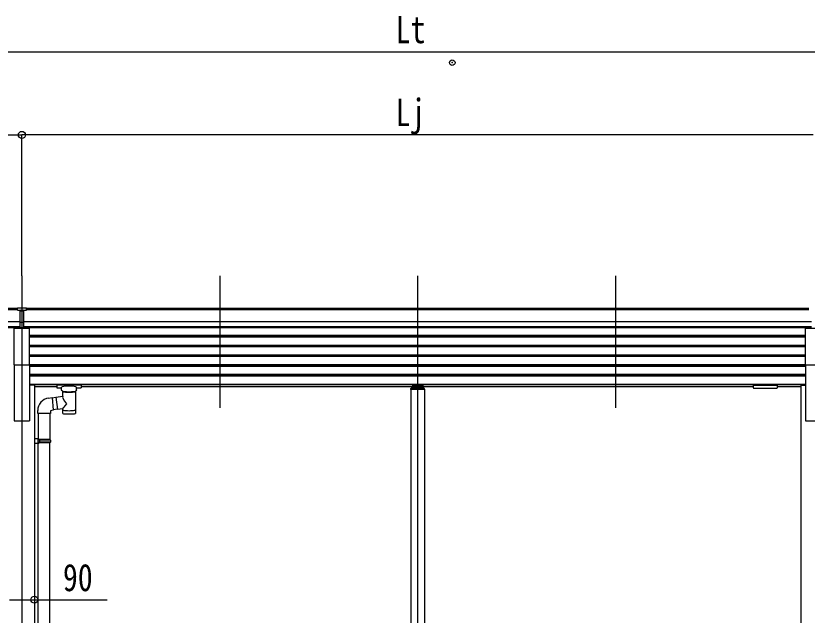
# Model space of a CAD drawing. Units: millimetres, scale not verified. Extents: x -12615 to 12615, y -8910 to 8910.
# Drawn here: x -3436 to -572, y -3869 to -1701 of the extents above; entities that cross this region are included whole.
import ezdxf
from ezdxf.enums import TextEntityAlignment as Align

# ---------------------------------------------------------------- set-up
doc = ezdxf.new("R2010")
doc.units = ezdxf.units.MM
doc.header["$LTSCALE"] = 40
doc.header["$PDMODE"] = 32
doc.header["$PDSIZE"] = 20
for name, color, linetype in [('0-3_YKK_12', 2, 'Continuous'), ('0-4_YKK_13', 4, 'Continuous'), ('0-5_YKK_A1', 4, 'Continuous'), ('0-6_YKK_D', 6, 'Continuous')]:
    doc.layers.add(name, color=color, linetype=linetype)
doc.styles.add('ＭＳ ゴシック', font='')
doc.styles.get('ＭＳ ゴシック').set_extended_font_data('MS Gothic')

msp = doc.modelspace()

# ---------------------------------------------------------------- linework, layer by layer
at = {"layer": '0-3_YKK_12'}
for p, q in [((-2698.01, -2640.91), (-2698.01, -3118.43)), ((-1982.01, -2640.91), (-1982.01, -3118.43)), ((-1266.01, -2640.91), (-1266.01, -3118.43)), ((-1982.01, -3045.33), (-1982.01, -5472.18))]:
    msp.add_line(p, q, dxfattribs=at)
msp.add_lwpolyline([(-3414.01, -2640.91), (-3414.01, -5565.32), (-3414.01, -5815.32)], dxfattribs=at)
at = {"layer": '0-4_YKK_13'}
for p, q in [((-3430.51, -2765.33), (-3430.51, -2757.49)), ((-3430.51, -2765.33), (-3420.51, -2765.33)), ((-3414.01, -2766.15), (-3420.51, -2765.75)), ((-3420.51, -2767.33), (-3407.51, -2767.33)), ((-3407.51, -2765.81), (-3414, -2766.13)), ((-3407.51, -2828.96), (-3407.51, -2763.69)), ((-3420.51, -2808.85), (-3414.01, -2809.02)), ((-3420.51, -2827.9), (-3414.01, -2828.3)), ((-3414.01, -2809.02), (-3407.51, -2808.85)), ((-3414.01, -2828.3), (-3407.51, -2827.9)), ((-3386.51, -2962.75), (-3386.51, -2830.95)), ((-3441.51, -2962.75), (-3386.51, -2962.75)), ((-577.51, -2962.75), (-522.51, -2962.75)), ((-3287.01, -3035.6), (-3287.01, -3046.36)), ((-3202.01, -3034.94), (-3285.01, -3034.94)), ((-3200.01, -3035.6), (-3200.01, -3046.36)), ((-3200.01, -3035.8), (-3200.01, -3037.34)), ((-767.01, -3035.6), (-767.01, -3046.36)), ((-767.01, -3035.8), (-767.01, -3037.34)), ((-765.01, -3034.94), (-682.01, -3034.94)), ((-680.01, -3035.6), (-680.01, -3046.36)), ((-3202.01, -3037.12), (-3285.01, -3037.12)), ((-3270.51, -3047.03), (-3285.01, -3047.03)), ((-3270.51, -3053.84), (-3270.51, -3043.56)), ((-3266.41, -3075.91), (-3266.41, -3058.32)), ((-3220.61, -3058.34), (-3220.59, -3138.63)), ((-3216.51, -3053.84), (-3216.51, -3043.56)), ((-3202.01, -3047.03), (-3216.51, -3047.03)), ((-2007.51, -3050.82), (-2007.51, -3052.32)), ((-1956.51, -3052.32), (-2007.51, -3052.32)), ((-1958.01, -3049.32), (-2006.01, -3049.32)), ((-2004.51, -3044.86), (-2004.51, -3049.32)), ((-2002.01, -3042.28), (-2000.51, -3042.28)), ((-2002.01, -3044.8), (-2002.01, -3049.32)), ((-2002.01, -3044.8), (-2000.51, -3044.8)), ((-2002.01, -3046.69), (-1962.01, -3046.69)), ((-1963.51, -3036.37), (-2000.51, -3036.37)), ((-2000.51, -3036.37), (-2000.51, -3044.8)), ((-2000.51, -3038.85), (-1963.51, -3038.85)), ((-1997.91, -3041.29), (-1997.91, -3041.77)), ((-1994.46, -3043.17), (-1994.46, -3043.51)), ((-1992.5, -3042.85), (-1992.5, -3043.18)), ((-1992.01, -3041.94), (-1992.01, -3044.62)), ((-1991.52, -3042.85), (-1991.52, -3043.18)), ((-1989.56, -3043.51), (-1989.56, -3043.17)), ((-1986.11, -3041.29), (-1986.11, -3041.77)), ((-1977.91, -3041.29), (-1977.91, -3041.77)), ((-1974.46, -3043.17), (-1974.46, -3043.51)), ((-1972.5, -3042.85), (-1972.5, -3043.18)), ((-1972.01, -3041.94), (-1972.01, -3044.62)), ((-1971.52, -3042.85), (-1971.52, -3043.18)), ((-1969.56, -3043.51), (-1969.56, -3043.17)), ((-1966.11, -3041.29), (-1966.11, -3041.77)), ((-1963.51, -3036.37), (-1963.51, -3044.8)), ((-1963.51, -3042.28), (-1962.01, -3042.28)), ((-1963.51, -3044.8), (-1962.01, -3044.8)), ((-1962.01, -3044.8), (-1962.01, -3049.32)), ((-1959.51, -3049.32), (-1959.51, -3044.86)), ((-1956.51, -3050.82), (-1956.51, -3052.32)), ((-765.01, -3037.12), (-682.01, -3037.12)), ((-765.01, -3047.03), (-682.01, -3047.03)), ((-3317.37, -3083.38), (-3304.85, -3081.82)), ((-3291.34, -3081.69), (-3304.68, -3083.76)), ((-3291.63, -3079.82), (-3266.41, -3075.9)), ((-3291.63, -3079.82), (-3284.61, -3125.08)), ((-3356.77, -3139.39), (-3356.77, -3128.47)), ((-3310.77, -3139.39), (-3356.77, -3139.39)), ((-3354.81, -3139.39), (-3354.81, -3230.69)), ((-3312.81, -3139.39), (-3312.81, -3233.25)), ((-3284.9, -3123.2), (-3301.01, -3125.7)), ((-3266.41, -3122.25), (-3284.61, -3125.08)), ((-3266.42, -3138.63), (-3266.41, -3122)), ((-3352.81, -3230.75), (-3368.81, -3230.28)), ((-3368.81, -3230.28), (-3368.81, -3248.22)), ((-3352.81, -3232.75), (-3354.81, -3232.75)), ((-3311.81, -3233.25), (-3354.81, -3233.25)), ((-3310.81, -3235.25), (-3354.81, -3235.25)), ((-3352.81, -3232.75), (-3352.81, -3230.75)), ((-3350.33, -3235.25), (-3349.9, -3233.25)), ((-3310.81, -3235.25), (-3311.81, -3233.25)), ((-3310.81, -3235.25), (-3310.81, -3243.25)), ((-3352.81, -3247.75), (-3368.81, -3248.22)), ((-3310.81, -3243.25), (-3354.81, -3243.25)), ((-3311.81, -3245.25), (-3354.81, -3245.25)), ((-3354.81, -4089.94), (-3354.81, -3247.8)), ((-3352.81, -3247.75), (-3352.81, -3245.75)), ((-3312.81, -4092.5), (-3312.81, -3245.25)), ((-3310.81, -3243.25), (-3311.81, -3245.25))]:
    msp.add_line(p, q, dxfattribs=at)
for points in [[(-3430.51, -2757.49), (-3412.51, -2757.33), (-3397.51, -2757.47)], [(-3407.51, -2828.96), (-3414.01, -2829.36), (-3420.51, -2828.96), (-3420.51, -2763.62)], [(-3407.51, -2765.29), (-3397.51, -2765.2), (-3397.51, -2757.47)], [(-3441.51, -2962.75), (-3441.51, -2830.95), (-3386.51, -2830.95)], [(-3407.51, -2809.96), (-3410.76, -2810.04), (-3414.01, -2810.12), (-3417.25, -2810.04), (-3420.51, -2809.96)], [(-577.51, -2962.75), (-577.51, -2830.95), (-522.51, -2830.95)], [(-3285.01, -3034.94), (-3285.36, -3034.94), (-3285.89, -3034.97), (-3286.34, -3035.02), (-3286.64, -3035.1), (-3286.81, -3035.2), (-3286.93, -3035.34), (-3287, -3035.51), (-3287.01, -3035.6)], [(-3200.01, -3035.6), (-3200.04, -3035.41), (-3200.13, -3035.27), (-3200.23, -3035.18), (-3200.33, -3035.12), (-3200.45, -3035.07), (-3200.74, -3035.01), (-3201.23, -3034.96), (-3201.77, -3034.94), (-3202.01, -3034.94)], [(-767.01, -3035.6), (-766.97, -3035.41), (-766.89, -3035.27), (-766.79, -3035.18), (-766.69, -3035.12), (-766.57, -3035.07), (-766.27, -3035.01), (-765.78, -3034.96), (-765.24, -3034.94), (-765.01, -3034.94)], [(-682.01, -3034.94), (-681.65, -3034.94), (-681.12, -3034.97), (-680.67, -3035.02), (-680.37, -3035.1), (-680.2, -3035.2), (-680.08, -3035.34), (-680.01, -3035.51), (-680.01, -3035.6)], [(-3285.01, -3047.03), (-3285.36, -3047.02), (-3285.89, -3047), (-3286.34, -3046.95), (-3286.64, -3046.87), (-3286.81, -3046.77), (-3286.93, -3046.63), (-3287, -3046.45), (-3287.01, -3046.36)], [(-3266.41, -3058.32), (-3266.64, -3058.23), (-3268, -3057.5), (-3269.11, -3056.65), (-3269.86, -3055.78), (-3270.33, -3054.88), (-3270.5, -3054)], [(-3216.55, -3053.78), (-3216.52, -3054.13), (-3216.77, -3055.09), (-3217.29, -3055.97), (-3218.09, -3056.81), (-3219.21, -3057.61), (-3220.61, -3058.34)], [(-3200.01, -3046.36), (-3200.04, -3046.56), (-3200.13, -3046.7), (-3200.23, -3046.79), (-3200.33, -3046.85), (-3200.45, -3046.9), (-3200.74, -3046.96), (-3201.23, -3047), (-3201.77, -3047.03), (-3202.01, -3047.03)], [(-1993.48, -3043.41), (-1993.29, -3043.43), (-1993.21, -3043.44), (-1993.1, -3043.44), (-1992.93, -3043.43), (-1992.78, -3043.4), (-1992.66, -3043.36), (-1992.57, -3043.31), (-1992.52, -3043.25)], [(-1991.5, -3043.25), (-1991.44, -3043.31), (-1991.35, -3043.36), (-1991.23, -3043.4), (-1991.08, -3043.43), (-1990.91, -3043.44), (-1990.8, -3043.44), (-1990.73, -3043.43), (-1990.54, -3043.41)], [(-1973.48, -3043.41), (-1973.29, -3043.43), (-1973.21, -3043.44), (-1973.1, -3043.44), (-1972.93, -3043.43), (-1972.78, -3043.4), (-1972.66, -3043.36), (-1972.57, -3043.31), (-1972.52, -3043.25)], [(-1971.5, -3043.25), (-1971.44, -3043.31), (-1971.35, -3043.36), (-1971.23, -3043.4), (-1971.08, -3043.43), (-1970.91, -3043.44), (-1970.8, -3043.44), (-1970.73, -3043.43), (-1970.54, -3043.41)], [(-767.01, -3046.36), (-766.97, -3046.56), (-766.89, -3046.7), (-766.79, -3046.79), (-766.69, -3046.85), (-766.57, -3046.9), (-766.27, -3046.96), (-765.78, -3047), (-765.24, -3047.03), (-765.01, -3047.03)], [(-682.01, -3047.03), (-681.65, -3047.02), (-681.12, -3047), (-680.67, -3046.95), (-680.37, -3046.87), (-680.2, -3046.77), (-680.08, -3046.63), (-680.01, -3046.45), (-680.01, -3046.36)], [(-3304.85, -3081.82), (-3300.84, -3127.64), (-3310.77, -3129.39), (-3310.77, -3139.39)], [(-3352.81, -3245.75), (-3354.81, -3245.75), (-3354.81, -3232.75)], [(-3350.33, -3235.25), (-3350.33, -3243.25), (-3349.9, -3245.25)]]:
    msp.add_lwpolyline(points, dxfattribs=at)
for centre, radius, start, end in [((-2006.01, -3050.82), 1.5, 90, 180), ((-1958.01, -3050.82), 1.5, 0, 90), ((-3310.86, -3128.82), 45.91, 98.14944, 179.55845)]:
    msp.add_arc(centre, radius, start, end, dxfattribs=at)
for centre, major_axis, ratio, start_param, end_param in [((-3389.43, -2767.64), (24.57, -1.51), 0.121868, 3.1422238, 3.1491027), ((-3285.01, -3037.34), (-2, 0), 0.109601, 4.712389, 6.2831853), ((-3243.51, -3043.56), (-27, 0), 0.122176, 3.1415927, 6.2831853), ((-3254.51, -3053.84), (-16, 0), 0.361356, 0, 0.0194874), ((-3243.49, -3058.79), (-22.92, 0.42), 0.07247, 0.0008089, 1.5716053), ((-3243.49, -3060.41), (-22.92, 0.42), 0.07247, 0.0008089, 1.5716053), ((-3243.52, -3058.79), (22.91, 0.42), 0.072511, 4.711586, 6.2823824), ((-3243.52, -3060.41), (22.91, 0.42), 0.072511, 4.711586, 6.2823824), ((-3202.01, -3037.34), (-2, 0), 0.109601, 3.1415927, 4.712389), ((-2002.01, -3044.86), (0, 2.57), 0.97237, 6.2831853, 7.8539816), ((-1992.01, -3041.29), (5.9, 0), 0.342073, 0, 3.1415927), ((-1992.01, -3036), (8.02, 0), 0.939674, 4.4018361, 4.5279947), ((-1992.01, -3036.34), (8.02, 0), 0.939674, 4.4018361, 4.5279947), ((-1992.01, -3035.33), (8.02, 0), 0.939674, 4.6512338, 4.7735441), ((-1992.01, -3036), (-8.02, 0), 0.939674, 1.7551906, 1.8813492), ((-1992.01, -3036.34), (-8.02, 0), 0.939674, 1.7551906, 1.8813492), ((-1972.01, -3041.29), (5.9, 0), 0.342073, 0, 3.1415927), ((-1972.01, -3036), (8.02, 0), 0.939674, 4.4018361, 4.5279947), ((-1972.01, -3036.34), (8.02, 0), 0.939674, 4.4018361, 4.5279947), ((-1972.01, -3035.33), (8.02, 0), 0.939674, 4.6512338, 4.7735441), ((-1972.01, -3036), (-8.02, 0), 0.939674, 1.7551906, 1.8813492), ((-1972.01, -3036.34), (-8.02, 0), 0.939674, 1.7551906, 1.8813492), ((-1962.01, -3044.86), (0, 2.57), 0.97237, 4.712389, 6.2831853), ((-765.01, -3037.34), (2, 0), 0.109601, 1.5707963, 3.1415927), ((-682.01, -3037.34), (2, 0), 0.109601, 0, 1.5707963), ((-3243.51, -3102.45), (22.81, -26.62), 0.234429, 3.1563334, 4.5976381), ((-3246.06, -3099.8), (-20.32, -22.25), 0.045535, 4.9756507, 6.2441899), ((-3243.51, -3138.63), (-22.92, 0), 0.101955, 6.2829723, 9.4248207), ((-3243.51, -3126.19), (-22.91, 0), 0.122865, 6.2831853, 9.424778)]:
    msp.add_ellipse(centre, major_axis=major_axis, ratio=ratio, start_param=start_param, end_param=end_param, dxfattribs=at)
for centre in [(-1992.01, -3041.77), (-1972.01, -3041.77)]:
    msp.add_ellipse(centre, major_axis=(5.9, 0), ratio=0.342073, dxfattribs=at)
at = {"layer": '0-5_YKK_A1'}
for p, q in [((-3430.51, -2758.9), (-6271.51, -2758.9)), ((-3430.51, -2764.12), (-6271.51, -2764.12)), ((-3407.51, -2764.12), (-3407.51, -2764.12)), ((-566.51, -2758.9), (-3397.51, -2758.9)), ((-566.51, -2764.12), (-3397.51, -2764.12)), ((-3420.51, -2807.65), (-6271.51, -2807.65)), ((-3420.51, -2825.5), (-6271.51, -2825.5)), ((-3420.51, -2828.75), (-6271.51, -2828.75)), ((-556.51, -2807.65), (-3407.51, -2807.65)), ((-556.51, -2825.5), (-3407.51, -2825.5)), ((-556.51, -2828.75), (-3407.51, -2828.75)), ((-577.51, -2857.6), (-3386.51, -2857.6)), ((-577.51, -2859.1), (-3386.51, -2859.1)), ((-577.51, -2863.42), (-3386.51, -2863.42)), ((-577.51, -2892.69), (-3386.51, -2892.69)), ((-577.51, -2894.19), (-3386.51, -2894.19)), ((-577.51, -2898.51), (-3386.51, -2898.51)), ((-577.51, -2927.74), (-3386.51, -2927.74)), ((-577.51, -2929.24), (-3386.51, -2929.24)), ((-577.51, -2933.56), (-3386.51, -2933.56)), ((-3386.51, -2962.75), (-3386.51, -3165.32)), ((-577.51, -2962.8), (-3386.51, -2962.8)), ((-577.51, -2964.29), (-3386.51, -2964.29)), ((-577.51, -2968.61), (-3386.51, -2968.61)), ((-577.51, -2997.88), (-3386.51, -2997.88)), ((-577.51, -2999.38), (-3386.51, -2999.38)), ((-577.51, -3003.69), (-3386.51, -3003.69)), ((-577.51, -3033.73), (-3386.51, -3033.73)), ((-577.51, -3035.12), (-3386.51, -3035.12)), ((-3368.81, -3036.32), (-3386.51, -3036.32)), ((-3368.81, -3036.32), (-3368.81, -5665.32)), ((-3287.01, -3042.81), (-3368.81, -3042.81)), ((-767.01, -3042.81), (-3200.01, -3042.81)), ((-2007.01, -3052.32), (-2007.01, -5415.32)), ((-1957.01, -3052.32), (-1957.01, -5415.32)), ((-595.21, -3042.81), (-680.01, -3042.81)), ((-595.21, -3036.32), (-577.51, -3036.32)), ((-595.21, -3036.32), (-595.21, -5665.32))]:
    msp.add_line(p, q, dxfattribs=at)
for points in [[(-3441.51, -2962.75), (-3441.51, -3165.32), (-3386.51, -3165.32)], [(-577.51, -2962.75), (-577.51, -3165.32), (-522.51, -3165.32)]]:
    msp.add_lwpolyline(points, dxfattribs=at)
msp.add_point((-1856.53, -1869.99), dxfattribs=at)
at = {"layer": '0-6_YKK_D'}
for p, q in [((-6118.01, -1831.34), (2153.99, -1831.34)), ((-6278.01, -2131.34), (-3414.01, -2131.34)), ((-3414.01, -2640.91), (-3414.01, -2130.34)), ((-3414.01, -2640.91), (-3414.01, -2130.34)), ((-550.01, -2131.34), (-3414.01, -2131.34))]:
    msp.add_line(p, q, dxfattribs=at)
msp.add_lwpolyline([(-3459.21, -3812.79), (-3368.81, -3812.79), (-3105.81, -3812.79)], dxfattribs=at)
for centre in [(-3414.01, -2131.34), (-3414.01, -2131.34), (-3368.81, -3812.79)]:
    msp.add_circle(centre, 12.75, dxfattribs=at)

# ---------------------------------------------------------------- texts
at = {"layer": '0-6_YKK_D', "style": 'ＭＳ ゴシック', "width": 0.8}
for s, p in [('Lt', (-2061.21, -1829.34)), ('Lj', (-2061.21, -2129.34)), ('90', (-3265.51, -3811.49))]:
    msp.add_text(s, height=98.97, dxfattribs=at).set_placement(p, align=Align.BOTTOM_LEFT)

doc.saveas('drawing.dxf')
